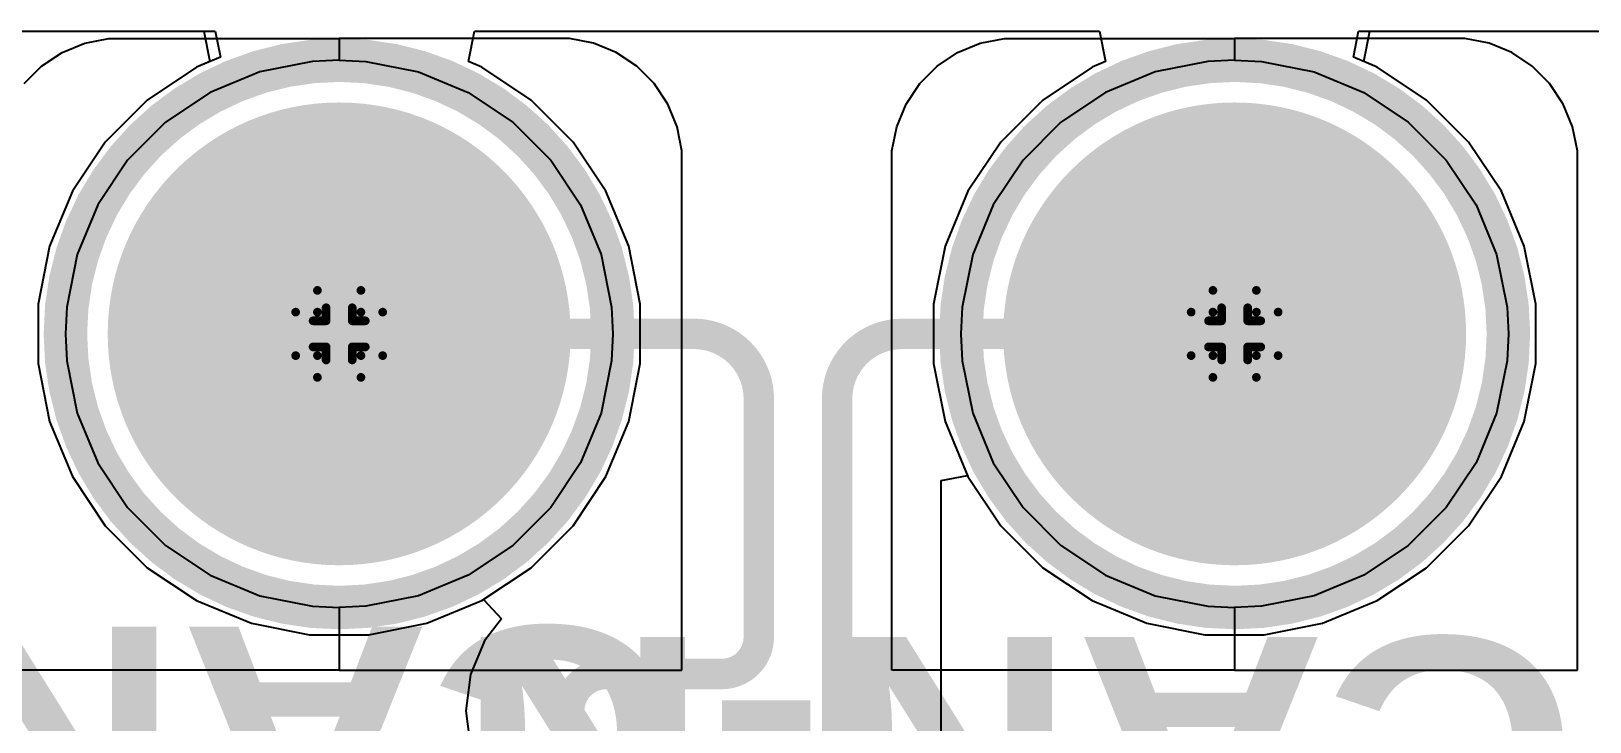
# Model space of a CAD drawing. Header units: inches. Extents: x -5 to 230, y -4 to 159.
# Drawn here: x 63.87 to 72.97, y 71.96 to 75.99 of the extents above; entities that cross this region are included whole.
import ezdxf

# ---------------------------------------------------------------- set-up
doc = ezdxf.new("R2010")
doc.units = ezdxf.units.IN
for name, color, linetype in [('Bottom Layer', 5, 'Continuous'), ('Bottom Solder', 6, 'Continuous'), ('Drill Drawing', 1, 'Continuous'), ('Layer 1', 16, 'Continuous'), ('Layer 2', 76, 'Continuous'), ('Multi-Layer', 9, 'Continuous'), ('Pad Holes', 156, 'Continuous'), ('Top Layer', 1, 'Continuous'), ('Top Overlay', 2, 'Continuous'), ('Top Solder', 216, 'Continuous')]:
    doc.layers.add(name, color=color, linetype=linetype)
doc.styles.add('Arial Black_Bold', font='', dxfattribs={"height": 0.2})
doc.styles.get('Arial Black_Bold').set_extended_font_data('Arial Black', bold=True)

# ---------------------------------------------------------------- blocks, each defined once
blk = doc.blocks.new('0_5___T____P___22')
at = {"layer": 'Bottom Layer'}
h = blk.add_hatch(color=5, dxfattribs=at)
edge = h.paths.add_edge_path()
edge.add_arc((0, 0), 1.25, 0, 360)
at = {"layer": 'Bottom Solder'}
h = blk.add_hatch(color=6, dxfattribs=at)
edge = h.paths.add_edge_path()
edge.add_arc((0, 0), 1.3516, 0, 360)
at = {"layer": 'Layer 1'}
h = blk.add_hatch(color=16, dxfattribs=at)
edge = h.paths.add_edge_path()
edge.add_arc((0, 0), 1.25, 0, 360)
at = {"layer": 'Layer 2'}
h = blk.add_hatch(color=76, dxfattribs=at)
edge = h.paths.add_edge_path()
edge.add_arc((0, 0), 1.25, 0, 360)
at = {"layer": 'Multi-Layer'}
h = blk.add_hatch(color=9, dxfattribs=at)
edge = h.paths.add_edge_path()
edge.add_arc((0, 0), 1.25, 0, 360)
at = {"layer": 'Pad Holes'}
h = blk.add_hatch(color=7, dxfattribs=at)
edge = h.paths.add_edge_path()
edge.add_arc((0, 0), 0.75, 0, 360)
at = {"layer": 'Top Layer'}
h = blk.add_hatch(color=1, dxfattribs=at)
edge = h.paths.add_edge_path()
edge.add_arc((0, 0), 1.25, 0, 360)
at = {"layer": 'Top Solder'}
h = blk.add_hatch(color=216, dxfattribs=at)
edge = h.paths.add_edge_path()
edge.add_arc((0, 0), 1.3516, 0, 360)
blk = doc.blocks.new('0_5___T____P___24')
at = {"layer": 'Bottom Layer'}
h = blk.add_hatch(color=5, dxfattribs=at)
edge = h.paths.add_edge_path()
edge.add_arc((0, 0), 1.25, 0, 360)
at = {"layer": 'Bottom Solder'}
h = blk.add_hatch(color=6, dxfattribs=at)
edge = h.paths.add_edge_path()
edge.add_arc((0, 0), 1.3516, 0, 360)
at = {"layer": 'Layer 1'}
h = blk.add_hatch(color=16, dxfattribs=at)
edge = h.paths.add_edge_path()
edge.add_arc((0, 0), 1.25, 0, 360)
at = {"layer": 'Layer 2'}
h = blk.add_hatch(color=76, dxfattribs=at)
edge = h.paths.add_edge_path()
edge.add_arc((0, 0), 1.25, 0, 360)
at = {"layer": 'Multi-Layer'}
h = blk.add_hatch(color=9, dxfattribs=at)
edge = h.paths.add_edge_path()
edge.add_arc((0, 0), 1.25, 0, 360)
at = {"layer": 'Pad Holes'}
h = blk.add_hatch(color=7, dxfattribs=at)
edge = h.paths.add_edge_path()
edge.add_arc((0, 0), 0.75, 0, 360)
at = {"layer": 'Top Layer'}
h = blk.add_hatch(color=1, dxfattribs=at)
edge = h.paths.add_edge_path()
edge.add_arc((0, 0), 1.25, 0, 360)
at = {"layer": 'Top Solder'}
h = blk.add_hatch(color=216, dxfattribs=at)
edge = h.paths.add_edge_path()
edge.add_arc((0, 0), 1.3516, 0, 360)

msp = doc.modelspace()

# ---------------------------------------------------------------- linework, layer by layer
at = {"layer": 'Bottom Layer'}
for p, q in [((53.8211, 75.9912), (64.8739, 75.9912)), ((64.8739, 75.9912), (64.9093, 75.8134)), ((66.4185, 75.8134), (66.4538, 75.9912)), ((66.4538, 75.9912), (70.1028, 75.9912)), ((70.1028, 75.9912), (70.1381, 75.8134)), ((71.6473, 75.8134), (71.6827, 75.9912)), ((71.6827, 75.9912), (76.5231, 75.9912)), ((64.8311, 75.7811), (64.5432, 75.5887)), ((64.9093, 75.8134), (64.8311, 75.7811)), ((66.4966, 75.7811), (66.4185, 75.8134)), ((66.7845, 75.5887), (66.4966, 75.7811)), ((70.06, 75.7811), (69.7721, 75.5887)), ((70.1381, 75.8134), (70.06, 75.7811)), ((71.7255, 75.7811), (71.6473, 75.8134)), ((72.0134, 75.5887), (71.7255, 75.7811)), ((64.5432, 75.5887), (64.2983, 75.3438)), ((67.0294, 75.3438), (66.7845, 75.5887)), ((69.7721, 75.5887), (69.5272, 75.3438)), ((72.2583, 75.3438), (72.0134, 75.5887)), ((64.2983, 75.3438), (64.1059, 75.0559)), ((67.2218, 75.0559), (67.0294, 75.3438)), ((69.5272, 75.3438), (69.3348, 75.0559)), ((72.4507, 75.0559), (72.2583, 75.3438)), ((64.1059, 75.0559), (63.9734, 74.736)), ((67.3543, 74.736), (67.2218, 75.0559)), ((69.3348, 75.0559), (69.2023, 74.736)), ((72.5832, 74.736), (72.4507, 75.0559)), ((63.9734, 74.736), (63.9059, 74.3963)), ((67.4219, 74.3963), (67.3543, 74.736)), ((69.2023, 74.736), (69.1347, 74.3963)), ((72.6507, 74.3963), (72.5832, 74.736)), ((63.9059, 74.3963), (63.9059, 74.05)), ((67.4219, 74.05), (67.4219, 74.3963)), ((69.1347, 74.3963), (69.1347, 74.05)), ((72.6507, 74.05), (72.6507, 74.3963)), ((63.9059, 74.05), (63.9734, 73.7104)), ((67.3543, 73.7104), (67.4219, 74.05)), ((69.1347, 74.05), (69.2023, 73.7104)), ((72.5832, 73.7104), (72.6507, 74.05)), ((63.9734, 73.7104), (64.1059, 73.3904)), ((67.2218, 73.3904), (67.3543, 73.7104)), ((69.2023, 73.7104), (69.3348, 73.3904)), ((72.4507, 73.3904), (72.5832, 73.7104)), ((64.1059, 73.3904), (64.2983, 73.1025)), ((67.0294, 73.1025), (67.2218, 73.3904)), ((69.3348, 73.3904), (69.5272, 73.1025)), ((72.2583, 73.1025), (72.4507, 73.3904)), ((64.2983, 73.1025), (64.5432, 72.8576)), ((66.7845, 72.8576), (67.0294, 73.1025)), ((69.5272, 73.1025), (69.7721, 72.8576)), ((72.0134, 72.8576), (72.2583, 73.1025)), ((64.5432, 72.8576), (64.8311, 72.6652)), ((66.4966, 72.6652), (66.7845, 72.8576)), ((69.7721, 72.8576), (70.06, 72.6652)), ((71.7255, 72.6652), (72.0134, 72.8576)), ((64.8311, 72.6652), (65.1511, 72.5327)), ((66.1766, 72.5327), (66.4966, 72.6652)), ((70.06, 72.6652), (70.38, 72.5327)), ((71.4055, 72.5327), (71.7255, 72.6652)), ((65.1511, 72.5327), (65.4907, 72.4652)), ((65.4907, 72.4652), (65.837, 72.4652)), ((65.837, 72.4652), (66.1766, 72.5327)), ((70.38, 72.5327), (70.7196, 72.4652)), ((70.7196, 72.4652), (71.0659, 72.4652)), ((71.0659, 72.4652), (71.4055, 72.5327))]:
    msp.add_line(p, q, dxfattribs=at)
at = {"layer": 'Drill Drawing'}
for points in [[(65.5369, 74.3502, 0.0508, 0.0508, 0), (65.5369, 74.4772, 0.0508, 0.0508, 0)], [(65.5369, 74.4772, 0.0508, 0.0508, 0), (65.7909, 74.4772, 0.0508, 0.0508, 0)], [(65.7909, 74.3502, 0.0508, 0.0508, 0), (65.7909, 74.4772, 0.0508, 0.0508, 0)], [(70.7657, 74.3502, 0.0508, 0.0508, 0), (70.7657, 74.4772, 0.0508, 0.0508, 0)], [(70.7657, 74.4772, 0.0508, 0.0508, 0), (71.0197, 74.4772, 0.0508, 0.0508, 0)], [(71.0197, 74.3502, 0.0508, 0.0508, 0), (71.0197, 74.4772, 0.0508, 0.0508, 0)], [(65.4099, 74.0962, 0.0508, 0.0508, 0), (65.4099, 74.3502, 0.0508, 0.0508, 0)], [(65.4099, 74.3502, 0.0508, 0.0508, 0), (65.5369, 74.3502, 0.0508, 0.0508, 0)], [(65.5877, 74.2994, 0.0508, 0.0508, 0), (65.5877, 74.3756, 0.0508, 0.0508, 0)], [(65.5877, 74.3756, 0.0508, 0.0508, 0), (65.7401, 74.3756, 0.0508, 0.0508, 0)], [(65.7401, 74.2994, 0.0508, 0.0508, 0), (65.7401, 74.3756, 0.0508, 0.0508, 0)], [(65.7909, 74.3502, 0.0508, 0.0508, 0), (65.9179, 74.3502, 0.0508, 0.0508, 0)], [(65.9179, 74.0962, 0.0508, 0.0508, 0), (65.9179, 74.3502, 0.0508, 0.0508, 0)], [(70.6387, 74.0962, 0.0508, 0.0508, 0), (70.6387, 74.3502, 0.0508, 0.0508, 0)], [(70.6387, 74.3502, 0.0508, 0.0508, 0), (70.7657, 74.3502, 0.0508, 0.0508, 0)], [(70.8165, 74.2994, 0.0508, 0.0508, 0), (70.8165, 74.3756, 0.0508, 0.0508, 0)], [(70.8165, 74.3756, 0.0508, 0.0508, 0), (70.9689, 74.3756, 0.0508, 0.0508, 0)], [(70.9689, 74.2994, 0.0508, 0.0508, 0), (70.9689, 74.3756, 0.0508, 0.0508, 0)], [(71.0197, 74.3502, 0.0508, 0.0508, 0), (71.1467, 74.3502, 0.0508, 0.0508, 0)], [(71.1467, 74.0962, 0.0508, 0.0508, 0), (71.1467, 74.3502, 0.0508, 0.0508, 0)], [(65.5115, 74.147, 0.0508, 0.0508, 0), (65.5115, 74.2994, 0.0508, 0.0508, 0)], [(65.5115, 74.2994, 0.0508, 0.0508, 0), (65.5877, 74.2994, 0.0508, 0.0508, 0)], [(65.7401, 74.2994, 0.0508, 0.0508, 0), (65.8163, 74.2994, 0.0508, 0.0508, 0)], [(65.8163, 74.147, 0.0508, 0.0508, 0), (65.8163, 74.2994, 0.0508, 0.0508, 0)], [(70.7403, 74.147, 0.0508, 0.0508, 0), (70.7403, 74.2994, 0.0508, 0.0508, 0)], [(70.7403, 74.2994, 0.0508, 0.0508, 0), (70.8165, 74.2994, 0.0508, 0.0508, 0)], [(70.9689, 74.2994, 0.0508, 0.0508, 0), (71.0451, 74.2994, 0.0508, 0.0508, 0)], [(71.0451, 74.147, 0.0508, 0.0508, 0), (71.0451, 74.2994, 0.0508, 0.0508, 0)], [(65.4099, 74.0962, 0.0508, 0.0508, 0), (65.5369, 74.0962, 0.0508, 0.0508, 0)], [(65.5115, 74.147, 0.0508, 0.0508, 0), (65.5877, 74.147, 0.0508, 0.0508, 0)], [(65.5369, 73.9692, 0.0508, 0.0508, 0), (65.5369, 74.0962, 0.0508, 0.0508, 0)], [(65.5877, 74.0708, 0.0508, 0.0508, 0), (65.5877, 74.147, 0.0508, 0.0508, 0)], [(65.5877, 74.0708, 0.0508, 0.0508, 0), (65.7401, 74.0708, 0.0508, 0.0508, 0)], [(65.7401, 74.147, 0.0508, 0.0508, 0), (65.8163, 74.147, 0.0508, 0.0508, 0)], [(65.7401, 74.0708, 0.0508, 0.0508, 0), (65.7401, 74.147, 0.0508, 0.0508, 0)], [(65.7909, 74.0962, 0.0508, 0.0508, 0), (65.9179, 74.0962, 0.0508, 0.0508, 0)], [(65.7909, 73.9692, 0.0508, 0.0508, 0), (65.7909, 74.0962, 0.0508, 0.0508, 0)], [(70.6387, 74.0962, 0.0508, 0.0508, 0), (70.7657, 74.0962, 0.0508, 0.0508, 0)], [(70.7403, 74.147, 0.0508, 0.0508, 0), (70.8165, 74.147, 0.0508, 0.0508, 0)], [(70.7657, 73.9692, 0.0508, 0.0508, 0), (70.7657, 74.0962, 0.0508, 0.0508, 0)], [(70.8165, 74.0708, 0.0508, 0.0508, 0), (70.8165, 74.147, 0.0508, 0.0508, 0)], [(70.8165, 74.0708, 0.0508, 0.0508, 0), (70.9689, 74.0708, 0.0508, 0.0508, 0)], [(70.9689, 74.147, 0.0508, 0.0508, 0), (71.0451, 74.147, 0.0508, 0.0508, 0)], [(70.9689, 74.0708, 0.0508, 0.0508, 0), (70.9689, 74.147, 0.0508, 0.0508, 0)], [(71.0197, 74.0962, 0.0508, 0.0508, 0), (71.1467, 74.0962, 0.0508, 0.0508, 0)], [(71.0197, 73.9692, 0.0508, 0.0508, 0), (71.0197, 74.0962, 0.0508, 0.0508, 0)], [(65.5369, 73.9692, 0.0508, 0.0508, 0), (65.7909, 73.9692, 0.0508, 0.0508, 0)], [(70.7657, 73.9692, 0.0508, 0.0508, 0), (71.0197, 73.9692, 0.0508, 0.0508, 0)]]:
    msp.add_lwpolyline(points, format="xyseb", dxfattribs=at)
for points in [[(65.5242, 74.4772, 0.0254, 0.0254, 1), (65.5496, 74.4772, 0.0254, 0.0254, 1)], [(65.5242, 74.4772, 0.0254, 0.0254, 1), (65.5496, 74.4772, 0.0254, 0.0254, 1)], [(65.7782, 74.4772, 0.0254, 0.0254, 1), (65.8036, 74.4772, 0.0254, 0.0254, 1)], [(65.7782, 74.4772, 0.0254, 0.0254, 1), (65.8036, 74.4772, 0.0254, 0.0254, 1)], [(70.753, 74.4772, 0.0254, 0.0254, 1), (70.7784, 74.4772, 0.0254, 0.0254, 1)], [(70.753, 74.4772, 0.0254, 0.0254, 1), (70.7784, 74.4772, 0.0254, 0.0254, 1)], [(71.007, 74.4772, 0.0254, 0.0254, 1), (71.0324, 74.4772, 0.0254, 0.0254, 1)], [(71.007, 74.4772, 0.0254, 0.0254, 1), (71.0324, 74.4772, 0.0254, 0.0254, 1)], [(65.3972, 74.3502, 0.0254, 0.0254, 1), (65.4226, 74.3502, 0.0254, 0.0254, 1)], [(65.3972, 74.3502, 0.0254, 0.0254, 1), (65.4226, 74.3502, 0.0254, 0.0254, 1)], [(65.5242, 74.3502, 0.0254, 0.0254, 1), (65.5496, 74.3502, 0.0254, 0.0254, 1)], [(65.5242, 74.3502, 0.0254, 0.0254, 1), (65.5496, 74.3502, 0.0254, 0.0254, 1)], [(65.575, 74.3756, 0.0254, 0.0254, 1), (65.6004, 74.3756, 0.0254, 0.0254, 1)], [(65.575, 74.3756, 0.0254, 0.0254, 1), (65.6004, 74.3756, 0.0254, 0.0254, 1)], [(65.7274, 74.3756, 0.0254, 0.0254, 1), (65.7528, 74.3756, 0.0254, 0.0254, 1)], [(65.7274, 74.3756, 0.0254, 0.0254, 1), (65.7528, 74.3756, 0.0254, 0.0254, 1)], [(65.7782, 74.3502, 0.0254, 0.0254, 1), (65.8036, 74.3502, 0.0254, 0.0254, 1)], [(65.7782, 74.3502, 0.0254, 0.0254, 1), (65.8036, 74.3502, 0.0254, 0.0254, 1)], [(65.9052, 74.3502, 0.0254, 0.0254, 1), (65.9306, 74.3502, 0.0254, 0.0254, 1)], [(65.9052, 74.3502, 0.0254, 0.0254, 1), (65.9306, 74.3502, 0.0254, 0.0254, 1)], [(70.626, 74.3502, 0.0254, 0.0254, 1), (70.6514, 74.3502, 0.0254, 0.0254, 1)], [(70.626, 74.3502, 0.0254, 0.0254, 1), (70.6514, 74.3502, 0.0254, 0.0254, 1)], [(70.753, 74.3502, 0.0254, 0.0254, 1), (70.7784, 74.3502, 0.0254, 0.0254, 1)], [(70.753, 74.3502, 0.0254, 0.0254, 1), (70.7784, 74.3502, 0.0254, 0.0254, 1)], [(70.8038, 74.3756, 0.0254, 0.0254, 1), (70.8292, 74.3756, 0.0254, 0.0254, 1)], [(70.8038, 74.3756, 0.0254, 0.0254, 1), (70.8292, 74.3756, 0.0254, 0.0254, 1)], [(70.9562, 74.3756, 0.0254, 0.0254, 1), (70.9816, 74.3756, 0.0254, 0.0254, 1)], [(70.9562, 74.3756, 0.0254, 0.0254, 1), (70.9816, 74.3756, 0.0254, 0.0254, 1)], [(71.007, 74.3502, 0.0254, 0.0254, 1), (71.0324, 74.3502, 0.0254, 0.0254, 1)], [(71.007, 74.3502, 0.0254, 0.0254, 1), (71.0324, 74.3502, 0.0254, 0.0254, 1)], [(71.134, 74.3502, 0.0254, 0.0254, 1), (71.1594, 74.3502, 0.0254, 0.0254, 1)], [(71.134, 74.3502, 0.0254, 0.0254, 1), (71.1594, 74.3502, 0.0254, 0.0254, 1)], [(65.4988, 74.2994, 0.0254, 0.0254, 1), (65.5242, 74.2994, 0.0254, 0.0254, 1)], [(65.4988, 74.2994, 0.0254, 0.0254, 1), (65.5242, 74.2994, 0.0254, 0.0254, 1)], [(65.575, 74.2994, 0.0254, 0.0254, 1), (65.6004, 74.2994, 0.0254, 0.0254, 1)], [(65.575, 74.2994, 0.0254, 0.0254, 1), (65.6004, 74.2994, 0.0254, 0.0254, 1)], [(65.7274, 74.2994, 0.0254, 0.0254, 1), (65.7528, 74.2994, 0.0254, 0.0254, 1)], [(65.7274, 74.2994, 0.0254, 0.0254, 1), (65.7528, 74.2994, 0.0254, 0.0254, 1)], [(65.8036, 74.2994, 0.0254, 0.0254, 1), (65.829, 74.2994, 0.0254, 0.0254, 1)], [(65.8036, 74.2994, 0.0254, 0.0254, 1), (65.829, 74.2994, 0.0254, 0.0254, 1)], [(70.7276, 74.2994, 0.0254, 0.0254, 1), (70.753, 74.2994, 0.0254, 0.0254, 1)], [(70.7276, 74.2994, 0.0254, 0.0254, 1), (70.753, 74.2994, 0.0254, 0.0254, 1)], [(70.8038, 74.2994, 0.0254, 0.0254, 1), (70.8292, 74.2994, 0.0254, 0.0254, 1)], [(70.8038, 74.2994, 0.0254, 0.0254, 1), (70.8292, 74.2994, 0.0254, 0.0254, 1)], [(70.9562, 74.2994, 0.0254, 0.0254, 1), (70.9816, 74.2994, 0.0254, 0.0254, 1)], [(70.9562, 74.2994, 0.0254, 0.0254, 1), (70.9816, 74.2994, 0.0254, 0.0254, 1)], [(71.0324, 74.2994, 0.0254, 0.0254, 1), (71.0578, 74.2994, 0.0254, 0.0254, 1)], [(71.0324, 74.2994, 0.0254, 0.0254, 1), (71.0578, 74.2994, 0.0254, 0.0254, 1)], [(65.3972, 74.0962, 0.0254, 0.0254, 1), (65.4226, 74.0962, 0.0254, 0.0254, 1)], [(65.3972, 74.0962, 0.0254, 0.0254, 1), (65.4226, 74.0962, 0.0254, 0.0254, 1)], [(65.4988, 74.147, 0.0254, 0.0254, 1), (65.5242, 74.147, 0.0254, 0.0254, 1)], [(65.4988, 74.147, 0.0254, 0.0254, 1), (65.5242, 74.147, 0.0254, 0.0254, 1)], [(65.5242, 74.0962, 0.0254, 0.0254, 1), (65.5496, 74.0962, 0.0254, 0.0254, 1)], [(65.5242, 74.0962, 0.0254, 0.0254, 1), (65.5496, 74.0962, 0.0254, 0.0254, 1)], [(65.575, 74.147, 0.0254, 0.0254, 1), (65.6004, 74.147, 0.0254, 0.0254, 1)], [(65.575, 74.147, 0.0254, 0.0254, 1), (65.6004, 74.147, 0.0254, 0.0254, 1)], [(65.575, 74.0708, 0.0254, 0.0254, 1), (65.6004, 74.0708, 0.0254, 0.0254, 1)], [(65.575, 74.0708, 0.0254, 0.0254, 1), (65.6004, 74.0708, 0.0254, 0.0254, 1)], [(65.7274, 74.147, 0.0254, 0.0254, 1), (65.7528, 74.147, 0.0254, 0.0254, 1)], [(65.7274, 74.147, 0.0254, 0.0254, 1), (65.7528, 74.147, 0.0254, 0.0254, 1)], [(65.7274, 74.0708, 0.0254, 0.0254, 1), (65.7528, 74.0708, 0.0254, 0.0254, 1)], [(65.7274, 74.0708, 0.0254, 0.0254, 1), (65.7528, 74.0708, 0.0254, 0.0254, 1)], [(65.7782, 74.0962, 0.0254, 0.0254, 1), (65.8036, 74.0962, 0.0254, 0.0254, 1)], [(65.7782, 74.0962, 0.0254, 0.0254, 1), (65.8036, 74.0962, 0.0254, 0.0254, 1)], [(65.8036, 74.147, 0.0254, 0.0254, 1), (65.829, 74.147, 0.0254, 0.0254, 1)], [(65.8036, 74.147, 0.0254, 0.0254, 1), (65.829, 74.147, 0.0254, 0.0254, 1)], [(65.9052, 74.0962, 0.0254, 0.0254, 1), (65.9306, 74.0962, 0.0254, 0.0254, 1)], [(65.9052, 74.0962, 0.0254, 0.0254, 1), (65.9306, 74.0962, 0.0254, 0.0254, 1)], [(70.626, 74.0962, 0.0254, 0.0254, 1), (70.6514, 74.0962, 0.0254, 0.0254, 1)], [(70.626, 74.0962, 0.0254, 0.0254, 1), (70.6514, 74.0962, 0.0254, 0.0254, 1)], [(70.7276, 74.147, 0.0254, 0.0254, 1), (70.753, 74.147, 0.0254, 0.0254, 1)], [(70.7276, 74.147, 0.0254, 0.0254, 1), (70.753, 74.147, 0.0254, 0.0254, 1)], [(70.753, 74.0962, 0.0254, 0.0254, 1), (70.7784, 74.0962, 0.0254, 0.0254, 1)], [(70.753, 74.0962, 0.0254, 0.0254, 1), (70.7784, 74.0962, 0.0254, 0.0254, 1)], [(70.8038, 74.147, 0.0254, 0.0254, 1), (70.8292, 74.147, 0.0254, 0.0254, 1)], [(70.8038, 74.147, 0.0254, 0.0254, 1), (70.8292, 74.147, 0.0254, 0.0254, 1)], [(70.8038, 74.0708, 0.0254, 0.0254, 1), (70.8292, 74.0708, 0.0254, 0.0254, 1)], [(70.8038, 74.0708, 0.0254, 0.0254, 1), (70.8292, 74.0708, 0.0254, 0.0254, 1)], [(70.9562, 74.147, 0.0254, 0.0254, 1), (70.9816, 74.147, 0.0254, 0.0254, 1)], [(70.9562, 74.147, 0.0254, 0.0254, 1), (70.9816, 74.147, 0.0254, 0.0254, 1)], [(70.9562, 74.0708, 0.0254, 0.0254, 1), (70.9816, 74.0708, 0.0254, 0.0254, 1)], [(70.9562, 74.0708, 0.0254, 0.0254, 1), (70.9816, 74.0708, 0.0254, 0.0254, 1)], [(71.007, 74.0962, 0.0254, 0.0254, 1), (71.0324, 74.0962, 0.0254, 0.0254, 1)], [(71.007, 74.0962, 0.0254, 0.0254, 1), (71.0324, 74.0962, 0.0254, 0.0254, 1)], [(71.0324, 74.147, 0.0254, 0.0254, 1), (71.0578, 74.147, 0.0254, 0.0254, 1)], [(71.0324, 74.147, 0.0254, 0.0254, 1), (71.0578, 74.147, 0.0254, 0.0254, 1)], [(71.134, 74.0962, 0.0254, 0.0254, 1), (71.1594, 74.0962, 0.0254, 0.0254, 1)], [(71.134, 74.0962, 0.0254, 0.0254, 1), (71.1594, 74.0962, 0.0254, 0.0254, 1)], [(65.5242, 73.9692, 0.0254, 0.0254, 1), (65.5496, 73.9692, 0.0254, 0.0254, 1)], [(65.5242, 73.9692, 0.0254, 0.0254, 1), (65.5496, 73.9692, 0.0254, 0.0254, 1)], [(65.7782, 73.9692, 0.0254, 0.0254, 1), (65.8036, 73.9692, 0.0254, 0.0254, 1)], [(65.7782, 73.9692, 0.0254, 0.0254, 1), (65.8036, 73.9692, 0.0254, 0.0254, 1)], [(70.753, 73.9692, 0.0254, 0.0254, 1), (70.7784, 73.9692, 0.0254, 0.0254, 1)], [(70.753, 73.9692, 0.0254, 0.0254, 1), (70.7784, 73.9692, 0.0254, 0.0254, 1)], [(71.007, 73.9692, 0.0254, 0.0254, 1), (71.0324, 73.9692, 0.0254, 0.0254, 1)], [(71.007, 73.9692, 0.0254, 0.0254, 1), (71.0324, 73.9692, 0.0254, 0.0254, 1)]]:
    msp.add_lwpolyline(points, format="xyseb", close=True, dxfattribs=at)
at = {"layer": 'Layer 1'}
for p, q in [((61.2249, 75.9912), (64.8739, 75.9912)), ((64.8739, 75.9912), (64.9093, 75.8134)), ((66.4185, 75.8134), (66.4538, 75.9912)), ((66.4538, 75.9912), (70.1028, 75.9912)), ((70.1028, 75.9912), (70.1381, 75.8134)), ((71.6473, 75.8134), (71.6827, 75.9912)), ((71.6827, 75.9912), (84.3971, 75.9912)), ((64.8311, 75.7811), (64.5432, 75.5887)), ((64.9093, 75.8134), (64.8311, 75.7811)), ((66.4966, 75.7811), (66.4185, 75.8134)), ((66.7845, 75.5887), (66.4966, 75.7811)), ((70.06, 75.7811), (69.7721, 75.5887)), ((70.1381, 75.8134), (70.06, 75.7811)), ((71.7255, 75.7811), (71.6473, 75.8134)), ((72.0134, 75.5887), (71.7255, 75.7811)), ((64.5432, 75.5887), (64.2983, 75.3438)), ((67.0294, 75.3438), (66.7845, 75.5887)), ((69.7721, 75.5887), (69.5272, 75.3438)), ((72.2583, 75.3438), (72.0134, 75.5887)), ((64.2983, 75.3438), (64.1059, 75.0559)), ((67.2218, 75.0559), (67.0294, 75.3438)), ((69.5272, 75.3438), (69.3348, 75.0559)), ((72.4507, 75.0559), (72.2583, 75.3438)), ((64.1059, 75.0559), (63.9734, 74.736)), ((67.3543, 74.736), (67.2218, 75.0559)), ((69.3348, 75.0559), (69.2023, 74.736)), ((72.5832, 74.736), (72.4507, 75.0559)), ((63.9734, 74.736), (63.9059, 74.3963)), ((67.4219, 74.3963), (67.3543, 74.736)), ((69.2023, 74.736), (69.1347, 74.3963)), ((72.6507, 74.3963), (72.5832, 74.736)), ((63.9059, 74.3963), (63.9059, 74.05)), ((67.4219, 74.05), (67.4219, 74.3963)), ((69.1347, 74.3963), (69.1347, 74.05)), ((72.6507, 74.05), (72.6507, 74.3963)), ((63.9059, 74.05), (63.9734, 73.7104)), ((67.3543, 73.7104), (67.4219, 74.05)), ((69.1347, 74.05), (69.2023, 73.7104)), ((72.5832, 73.7104), (72.6507, 74.05)), ((63.9734, 73.7104), (64.1059, 73.3904)), ((67.2218, 73.3904), (67.3543, 73.7104)), ((69.2023, 73.7104), (69.3348, 73.3904)), ((72.4507, 73.3904), (72.5832, 73.7104)), ((64.1059, 73.3904), (64.2983, 73.1025)), ((67.0294, 73.1025), (67.2218, 73.3904)), ((69.3348, 73.3904), (69.5272, 73.1025)), ((72.2583, 73.1025), (72.4507, 73.3904)), ((64.2983, 73.1025), (64.5432, 72.8576)), ((66.7845, 72.8576), (67.0294, 73.1025)), ((69.5272, 73.1025), (69.7721, 72.8576)), ((72.0134, 72.8576), (72.2583, 73.1025)), ((64.5432, 72.8576), (64.8311, 72.6652)), ((66.4966, 72.6652), (66.7845, 72.8576)), ((69.7721, 72.8576), (70.06, 72.6652)), ((71.7255, 72.6652), (72.0134, 72.8576)), ((64.8311, 72.6652), (65.1511, 72.5327)), ((66.1766, 72.5327), (66.4966, 72.6652)), ((70.06, 72.6652), (70.38, 72.5327)), ((71.4055, 72.5327), (71.7255, 72.6652)), ((65.1511, 72.5327), (65.4907, 72.4652)), ((65.4907, 72.4652), (65.837, 72.4652)), ((65.837, 72.4652), (66.1766, 72.5327)), ((70.38, 72.5327), (70.7196, 72.4652)), ((70.7196, 72.4652), (71.0659, 72.4652)), ((71.0659, 72.4652), (71.4055, 72.5327))]:
    msp.add_line(p, q, dxfattribs=at)
at = {"layer": 'Layer 2'}
for p, q in [((61.2249, 75.9912), (64.8739, 75.9912)), ((64.8739, 75.9912), (64.9093, 75.8134)), ((66.4185, 75.8134), (66.4538, 75.9912)), ((66.4538, 75.9912), (70.1028, 75.9912)), ((70.1028, 75.9912), (70.1381, 75.8134)), ((71.6473, 75.8134), (71.6827, 75.9912)), ((71.6827, 75.9912), (76.5231, 75.9912)), ((64.8311, 75.7811), (64.5432, 75.5887)), ((64.9093, 75.8134), (64.8311, 75.7811)), ((66.4966, 75.7811), (66.4185, 75.8134)), ((66.7845, 75.5887), (66.4966, 75.7811)), ((70.06, 75.7811), (69.7721, 75.5887)), ((70.1381, 75.8134), (70.06, 75.7811)), ((71.7255, 75.7811), (71.6473, 75.8134)), ((72.0134, 75.5887), (71.7255, 75.7811)), ((64.5432, 75.5887), (64.2983, 75.3438)), ((67.0294, 75.3438), (66.7845, 75.5887)), ((69.7721, 75.5887), (69.5272, 75.3438)), ((72.2583, 75.3438), (72.0134, 75.5887)), ((64.2983, 75.3438), (64.1059, 75.0559)), ((67.2218, 75.0559), (67.0294, 75.3438)), ((69.5272, 75.3438), (69.3348, 75.0559)), ((72.4507, 75.0559), (72.2583, 75.3438)), ((64.1059, 75.0559), (63.9734, 74.736)), ((67.3543, 74.736), (67.2218, 75.0559)), ((69.3348, 75.0559), (69.2023, 74.736)), ((72.5832, 74.736), (72.4507, 75.0559)), ((63.9734, 74.736), (63.9059, 74.3963)), ((67.4219, 74.3963), (67.3543, 74.736)), ((69.2023, 74.736), (69.1347, 74.3963)), ((72.6507, 74.3963), (72.5832, 74.736)), ((63.9059, 74.3963), (63.9059, 74.05)), ((67.4219, 74.05), (67.4219, 74.3963)), ((69.1347, 74.3963), (69.1347, 74.05)), ((72.6507, 74.05), (72.6507, 74.3963)), ((63.9059, 74.05), (63.9734, 73.7104)), ((67.3543, 73.7104), (67.4219, 74.05)), ((69.1347, 74.05), (69.2023, 73.7104)), ((72.5832, 73.7104), (72.6507, 74.05)), ((63.9734, 73.7104), (64.1059, 73.3904)), ((67.2218, 73.3904), (67.3543, 73.7104)), ((69.2023, 73.7104), (69.3348, 73.3904)), ((72.4507, 73.3904), (72.5832, 73.7104)), ((64.1059, 73.3904), (64.2983, 73.1025)), ((67.0294, 73.1025), (67.2218, 73.3904)), ((69.3348, 73.3904), (69.5272, 73.1025)), ((72.2583, 73.1025), (72.4507, 73.3904)), ((64.2983, 73.1025), (64.5432, 72.8576)), ((66.7845, 72.8576), (67.0294, 73.1025)), ((69.5272, 73.1025), (69.7721, 72.8576)), ((72.0134, 72.8576), (72.2583, 73.1025)), ((64.5432, 72.8576), (64.8311, 72.6652)), ((66.4966, 72.6652), (66.7845, 72.8576)), ((69.7721, 72.8576), (70.06, 72.6652)), ((71.7255, 72.6652), (72.0134, 72.8576)), ((64.8311, 72.6652), (65.1511, 72.5327)), ((66.1766, 72.5327), (66.4966, 72.6652)), ((70.06, 72.6652), (70.38, 72.5327)), ((71.4055, 72.5327), (71.7255, 72.6652)), ((65.1511, 72.5327), (65.4907, 72.4652)), ((65.4907, 72.4652), (65.837, 72.4652)), ((65.837, 72.4652), (66.1766, 72.5327)), ((70.38, 72.5327), (70.7196, 72.4652)), ((70.7196, 72.4652), (71.0659, 72.4652)), ((71.0659, 72.4652), (71.4055, 72.5327))]:
    msp.add_line(p, q, dxfattribs=at)
at = {"layer": 'Top Layer'}
for p, q in [((53.7547, 75.9912), (64.9403, 75.9912)), ((64.9403, 75.9912), (64.9706, 75.8388)), ((71.586, 75.8388), (71.6163, 75.9912)), ((71.6163, 75.9912), (76.6353, 75.9912)), ((64.9706, 75.8388), (64.8311, 75.7811)), ((71.7255, 75.7811), (71.586, 75.8388)), ((64.8311, 75.7811), (64.5432, 75.5887)), ((72.0134, 75.5887), (71.7255, 75.7811)), ((64.5432, 75.5887), (64.2983, 75.3438)), ((72.2583, 75.3438), (72.0134, 75.5887)), ((64.2983, 75.3438), (64.1059, 75.0559)), ((72.4507, 75.0559), (72.2583, 75.3438)), ((64.1059, 75.0559), (63.9734, 74.736)), ((72.5832, 74.736), (72.4507, 75.0559)), ((63.9734, 74.736), (63.9059, 74.3963)), ((72.6507, 74.3963), (72.5832, 74.736)), ((63.9059, 74.3963), (63.9059, 74.05)), ((72.6507, 74.05), (72.6507, 74.3963)), ((63.9059, 74.05), (63.9734, 73.7104)), ((72.5832, 73.7104), (72.6507, 74.05)), ((63.9734, 73.7104), (64.1059, 73.3904)), ((72.4507, 73.3904), (72.5832, 73.7104)), ((64.1059, 73.3904), (64.2983, 73.1025)), ((69.18, 73.3661), (69.3324, 73.3964)), ((69.18, 70.0154), (69.18, 73.3661)), ((69.3324, 73.3964), (69.3348, 73.3904)), ((69.3348, 73.3904), (69.5272, 73.1025)), ((72.2583, 73.1025), (72.4507, 73.3904)), ((64.2983, 73.1025), (64.5432, 72.8576)), ((69.5272, 73.1025), (69.7721, 72.8576)), ((72.0134, 72.8576), (72.2583, 73.1025)), ((64.5432, 72.8576), (64.8311, 72.6652)), ((69.7721, 72.8576), (70.06, 72.6652)), ((71.7255, 72.6652), (72.0134, 72.8576)), ((64.8311, 72.6652), (65.1511, 72.5327)), ((66.1766, 72.5327), (66.4966, 72.6652)), ((66.4966, 72.6652), (66.5059, 72.6715)), ((66.5059, 72.6715), (66.6115, 72.5587)), ((70.06, 72.6652), (70.38, 72.5327)), ((71.4055, 72.5327), (71.7255, 72.6652)), ((66.6115, 72.5587), (66.5131, 72.4306)), ((65.1511, 72.5327), (65.4907, 72.4652)), ((65.4907, 72.4652), (65.837, 72.4652)), ((65.837, 72.4652), (66.1766, 72.5327)), ((70.38, 72.5327), (70.7196, 72.4652)), ((70.7196, 72.4652), (71.0659, 72.4652)), ((71.0659, 72.4652), (71.4055, 72.5327)), ((66.5131, 72.4306), (66.4312, 72.2328)), ((66.4312, 72.2328), (66.4033, 72.0207)), ((66.4033, 72.0207), (66.4312, 71.8085))]:
    msp.add_line(p, q, dxfattribs=at)
for points in [[(65.6639, 74.2232, 0.1778, 0.1778, 0), (67.7353, 74.2232, 0.1778, 0.1778, 0)], [(67.7353, 74.2232, 0.1778, 0.1778, -0.083247), (67.8589, 74.2025, 0.1778, 0.1778, 0)], [(67.8589, 74.2025, 0.1778, 0.1778, -0.230548), (68.0935, 73.9679, 0.1778, 0.1778, 0)], [(68.5714, 73.8443, 0.1778, 0.1778, -0.414214), (68.9502, 74.2232, 0.1778, 0.1778, 0)], [(68.9502, 74.2232, 0.1778, 0.1778, 0), (70.8927, 74.2232, 0.1778, 0.1778, 0)], [(68.0935, 73.9679, 0.1778, 0.1778, -0.083247), (68.1142, 73.8443, 0.1778, 0.1778, 0)], [(68.1142, 72.9732, 0.1778, 0.1778, 0), (68.1142, 73.8443, 0.1778, 0.1778, 0)], [(68.5714, 69.7284, 0.1778, 0.1778, 0), (68.5714, 73.8443, 0.1778, 0.1778, 0)], [(68.1142, 72.4525, 0.1778, 0.1778, 0), (68.1142, 72.9732, 0.1778, 0.1778, 0)], [(68.1142, 72.4525, 0.1778, 0.1778, -0.414214), (67.8983, 72.2366, 0.1778, 0.1778, 0)], [(67.2231, 71.8048, 0.1778, 0.1778, -1), (67.2231, 72.2366, 0.1778, 0.1778, 0)], [(67.2231, 72.2366, 0.1778, 0.1778, 0), (67.8983, 72.2366, 0.1778, 0.1778, 0)]]:
    msp.add_lwpolyline(points, format="xyseb", dxfattribs=at)
for points in [[(65.6194, 74.2232, 0.0889, 0.0889, 1), (65.7083, 74.2232, 0.0889, 0.0889, 1)], [(67.6908, 74.2232, 0.0889, 0.0889, 1), (67.7797, 74.2232, 0.0889, 0.0889, 1)], [(67.6908, 74.2232, 0.0889, 0.0889, 1), (67.7797, 74.2232, 0.0889, 0.0889, 1)], [(67.8144, 74.2025, 0.0889, 0.0889, 1), (67.9033, 74.2025, 0.0889, 0.0889, 1)], [(67.8144, 74.2025, 0.0889, 0.0889, 1), (67.9033, 74.2025, 0.0889, 0.0889, 1)], [(68.9058, 74.2232, 0.0889, 0.0889, 1), (68.9947, 74.2232, 0.0889, 0.0889, 1)], [(68.9058, 74.2232, 0.0889, 0.0889, 1), (68.9947, 74.2232, 0.0889, 0.0889, 1)], [(70.8483, 74.2232, 0.0889, 0.0889, 1), (70.9372, 74.2232, 0.0889, 0.0889, 1)], [(68.049, 73.9679, 0.0889, 0.0889, 1), (68.1379, 73.9679, 0.0889, 0.0889, 1)], [(68.049, 73.9679, 0.0889, 0.0889, 1), (68.1379, 73.9679, 0.0889, 0.0889, 1)], [(68.0697, 73.8443, 0.0889, 0.0889, 1), (68.1586, 73.8443, 0.0889, 0.0889, 1)], [(68.0697, 73.8443, 0.0889, 0.0889, 1), (68.1586, 73.8443, 0.0889, 0.0889, 1)], [(68.5269, 73.8443, 0.0889, 0.0889, 1), (68.6158, 73.8443, 0.0889, 0.0889, 1)], [(68.5269, 73.8443, 0.0889, 0.0889, 1), (68.6158, 73.8443, 0.0889, 0.0889, 1)], [(68.0697, 72.9732, 0.0889, 0.0889, 1), (68.1586, 72.9732, 0.0889, 0.0889, 1)], [(68.0697, 72.9732, 0.0889, 0.0889, 1), (68.1586, 72.9732, 0.0889, 0.0889, 1)], [(68.0697, 72.4525, 0.0889, 0.0889, 1), (68.1586, 72.4525, 0.0889, 0.0889, 1)], [(68.0697, 72.4525, 0.0889, 0.0889, 1), (68.1586, 72.4525, 0.0889, 0.0889, 1)], [(67.1787, 72.2366, 0.0889, 0.0889, 1), (67.2676, 72.2366, 0.0889, 0.0889, 1)], [(67.1787, 72.2366, 0.0889, 0.0889, 1), (67.2676, 72.2366, 0.0889, 0.0889, 1)], [(67.8538, 72.2366, 0.0889, 0.0889, 1), (67.9427, 72.2366, 0.0889, 0.0889, 1)], [(67.8538, 72.2366, 0.0889, 0.0889, 1), (67.9427, 72.2366, 0.0889, 0.0889, 1)]]:
    msp.add_lwpolyline(points, format="xyseb", close=True, dxfattribs=at)
at = {"layer": 'Top Overlay'}
for p, q in [((64.0459, 75.8659), (64.1785, 75.9209)), ((64.1785, 75.9209), (64.3193, 75.9489)), ((64.3193, 75.9489), (64.3911, 75.9489)), ((64.3911, 75.9489), (64.3911, 75.9489)), ((64.3911, 75.9489), (65.6639, 75.9489)), ((65.6639, 75.9489), (65.6639, 75.8218)), ((65.6639, 75.9489), (65.6639, 75.8218)), ((66.9367, 75.9489), (65.6639, 75.9489)), ((67.0084, 75.9489), (66.9367, 75.9489)), ((66.9367, 75.9489), (66.9367, 75.9489)), ((67.1492, 75.9209), (67.0084, 75.9489)), ((67.2819, 75.8659), (67.1492, 75.9209)), ((69.2747, 75.8659), (69.4074, 75.9209)), ((69.4074, 75.9209), (69.5482, 75.9489)), ((69.5482, 75.9489), (69.6199, 75.9489)), ((69.6199, 75.9489), (69.6199, 75.9489)), ((69.6199, 75.9489), (70.8927, 75.9489)), ((70.8927, 75.9489), (70.8927, 75.8218)), ((70.8927, 75.9489), (70.8927, 75.8218)), ((72.1655, 75.9489), (70.8927, 75.9489)), ((72.2373, 75.9489), (72.1655, 75.9489)), ((72.1655, 75.9489), (72.1655, 75.9489)), ((72.3781, 75.9209), (72.2373, 75.9489)), ((72.5107, 75.8659), (72.3781, 75.9209)), ((63.9265, 75.7862), (64.0459, 75.8659)), ((65.5072, 75.8141), (65.1998, 75.7529)), ((65.6639, 75.8218), (65.5072, 75.8141)), ((65.6639, 75.8218), (65.8205, 75.8141)), ((65.8205, 75.8141), (66.1279, 75.7529)), ((67.4012, 75.7862), (67.2819, 75.8659)), ((69.1554, 75.7862), (69.2747, 75.8659)), ((70.7361, 75.8141), (70.4287, 75.7529)), ((70.8927, 75.8218), (70.7361, 75.8141)), ((70.8927, 75.8218), (71.0494, 75.8141)), ((71.0494, 75.8141), (71.3568, 75.7529)), ((72.6301, 75.7862), (72.5107, 75.8659)), ((63.825, 75.6847), (63.9265, 75.7862)), ((65.1998, 75.7529), (64.9103, 75.633)), ((66.1279, 75.7529), (66.4174, 75.633)), ((67.5027, 75.6847), (67.4012, 75.7862)), ((69.0539, 75.6847), (69.1554, 75.7862)), ((70.4287, 75.7529), (70.1392, 75.633)), ((71.3568, 75.7529), (71.6463, 75.633)), ((72.7316, 75.6847), (72.6301, 75.7862)), ((64.9103, 75.633), (64.6497, 75.4589)), ((66.4174, 75.633), (66.678, 75.4589)), ((67.5825, 75.5653), (67.5027, 75.6847)), ((68.9741, 75.5653), (69.0539, 75.6847)), ((70.1392, 75.633), (69.8786, 75.4589)), ((71.6463, 75.633), (71.9069, 75.4589)), ((72.8114, 75.5653), (72.7316, 75.6847)), ((67.6374, 75.4327), (67.5825, 75.5653)), ((68.9192, 75.4327), (68.9741, 75.5653)), ((72.8663, 75.4327), (72.8114, 75.5653)), ((64.6497, 75.4589), (64.4281, 75.2373)), ((66.678, 75.4589), (66.8996, 75.2373)), ((69.8786, 75.4589), (69.657, 75.2373)), ((71.9069, 75.4589), (72.1285, 75.2373)), ((67.6654, 75.2919), (67.6374, 75.4327)), ((68.8912, 75.2919), (68.9192, 75.4327)), ((72.8943, 75.2919), (72.8663, 75.4327)), ((67.6654, 75.2201), (67.6654, 75.2919)), ((68.8912, 75.2201), (68.8912, 75.2919)), ((72.8943, 75.2201), (72.8943, 75.2919)), ((64.4281, 75.2373), (64.254, 74.9767)), ((66.8996, 75.2373), (67.0737, 74.9767)), ((67.6654, 72.2587), (67.6654, 75.2201)), ((68.8912, 72.2587), (68.8912, 75.2201)), ((69.657, 75.2373), (69.4829, 74.9767)), ((72.1285, 75.2373), (72.3026, 74.9767)), ((72.8943, 72.2587), (72.8943, 75.2201)), ((64.254, 74.9767), (64.1341, 74.6872)), ((67.0737, 74.9767), (67.1936, 74.6872)), ((69.4829, 74.9767), (69.363, 74.6872)), ((72.3026, 74.9767), (72.4225, 74.6872)), ((64.1341, 74.6872), (64.073, 74.3799)), ((67.1936, 74.6872), (67.2547, 74.3799)), ((69.363, 74.6872), (69.3019, 74.3799)), ((72.4225, 74.6872), (72.4836, 74.3799)), ((64.073, 74.3799), (64.0653, 74.2232)), ((67.2547, 74.3799), (67.2624, 74.2232)), ((69.3019, 74.3799), (69.2942, 74.2232)), ((72.4836, 74.3799), (72.4913, 74.2232)), ((64.0653, 74.2232), (64.073, 74.0665)), ((67.2624, 74.2232), (67.2547, 74.0665)), ((67.2624, 74.2232), (67.2624, 74.2232)), ((69.2942, 74.2232), (69.3018, 74.0665)), ((72.4913, 74.2232), (72.4836, 74.0665)), ((72.4913, 74.2232), (72.4913, 74.2232)), ((64.073, 74.0665), (64.1341, 73.7591)), ((67.2547, 74.0665), (67.1936, 73.7591)), ((69.3018, 74.0665), (69.363, 73.7591)), ((72.4836, 74.0665), (72.4225, 73.7591)), ((64.1341, 73.7591), (64.254, 73.4696)), ((67.1936, 73.7591), (67.0737, 73.4696)), ((69.363, 73.7591), (69.4829, 73.4696)), ((72.4225, 73.7591), (72.3026, 73.4696)), ((64.254, 73.4696), (64.4281, 73.209)), ((67.0737, 73.4696), (66.8996, 73.209)), ((69.4829, 73.4696), (69.657, 73.209)), ((72.3026, 73.4696), (72.1285, 73.209)), ((64.4281, 73.209), (64.6497, 72.9874)), ((66.8996, 73.209), (66.678, 72.9874)), ((69.657, 73.209), (69.8786, 72.9874)), ((72.1285, 73.209), (71.9069, 72.9874)), ((64.6497, 72.9874), (64.9103, 72.8133)), ((66.678, 72.9874), (66.4174, 72.8133)), ((69.8786, 72.9874), (70.1392, 72.8133)), ((71.9069, 72.9874), (71.6463, 72.8133)), ((64.9103, 72.8133), (65.1998, 72.6934)), ((66.4174, 72.8133), (66.1279, 72.6934)), ((70.1392, 72.8133), (70.4287, 72.6934)), ((71.6463, 72.8133), (71.3568, 72.6934)), ((65.1998, 72.6934), (65.5072, 72.6323)), ((65.5072, 72.6323), (65.6639, 72.6246)), ((65.8205, 72.6323), (65.6639, 72.6246)), ((66.1279, 72.6934), (65.8205, 72.6323)), ((70.4287, 72.6934), (70.7361, 72.6323)), ((70.7361, 72.6323), (70.8927, 72.6246)), ((71.0494, 72.6323), (70.8927, 72.6246)), ((71.3568, 72.6934), (71.0494, 72.6323)), ((65.6639, 72.6246), (65.6639, 72.6246)), ((65.6639, 72.6246), (65.6639, 72.2587)), ((65.6639, 72.6246), (65.6639, 72.6246)), ((65.6639, 72.6246), (65.6639, 72.2587)), ((70.8927, 72.6246), (70.8927, 72.6246)), ((70.8927, 72.6246), (70.8927, 72.2587)), ((70.8927, 72.6246), (70.8927, 72.6246)), ((70.8927, 72.6246), (70.8927, 72.2587)), ((65.6639, 72.2587), (63.6623, 72.2587)), ((65.6639, 72.2587), (67.6654, 72.2587)), ((70.8927, 72.2587), (68.8912, 72.2587)), ((70.8927, 72.2587), (72.8943, 72.2587))]:
    msp.add_line(p, q, dxfattribs=at)
for points in [[(67.2624, 74.2232, 0.254, 0.254, 1), (64.0653, 74.2232, 0.254, 0.254, 1)], [(72.4913, 74.2232, 0.254, 0.254, 1), (69.2942, 74.2232, 0.254, 0.254, 1)], [(64.0018, 74.2232, 0.127, 0.127, 1), (64.1288, 74.2232, 0.127, 0.127, 1)], [(67.1989, 74.2232, 0.127, 0.127, 1), (67.3259, 74.2232, 0.127, 0.127, 1)], [(69.2307, 74.2232, 0.127, 0.127, 1), (69.3577, 74.2232, 0.127, 0.127, 1)], [(72.4278, 74.2232, 0.127, 0.127, 1), (72.5548, 74.2232, 0.127, 0.127, 1)]]:
    msp.add_lwpolyline(points, format="xyseb", close=True, dxfattribs=at)

# ---------------------------------------------------------------- block references
at = {"rotation": 90}
for name, p in [('0_5___T____P___24', (65.6639, 74.2232)), ('0_5___T____P___22', (70.8927, 74.2232))]:
    msp.add_blockref(name, p, dxfattribs=at)

# ---------------------------------------------------------------- texts
at = {"layer": 'Top Overlay', "style": 'Arial Black_Bold'}
for s, p in [('CAN-P', (67.6654, 72.5127)), ('CAN-N', (72.8943, 72.4517))]:
    msp.add_text(s, height=1.27, rotation=180, dxfattribs=at).set_placement(p)

doc.saveas('drawing.dxf')
